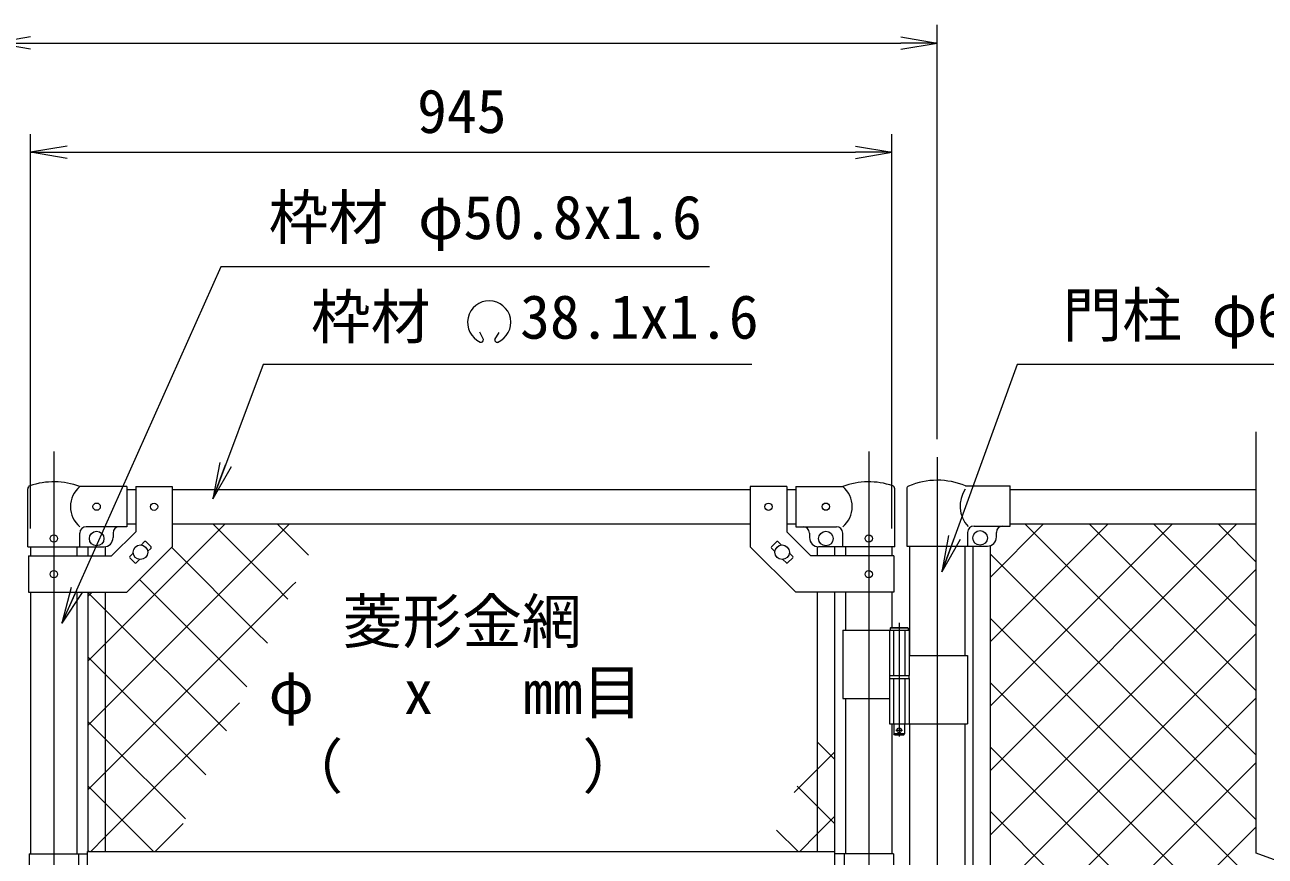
# Model space of a CAD drawing. Units: millimetres, scale not verified. Extents: x -4200 to 4200, y -2970 to 2970.
# Drawn here: x -2585 to -1224, y 459 to 1371 of the extents above; entities that cross this region are included whole.
import ezdxf
from ezdxf.enums import TextEntityAlignment as Align

# ---------------------------------------------------------------- set-up
doc = ezdxf.new("R2010")
doc.units = ezdxf.units.MM
doc.header["$LTSCALE"] = 20
doc.linetypes.add('DASHED', pattern=[7.5, 6, -1.5])
doc.linetypes.add('USER1', pattern=[50.8, 31.75, -6.35, 6.35, -6.35])
for name, color, linetype, lineweight in [('0-1_D-BMK', 2, 'USER1', 13), ('0-2_D-STR1', 1, 'Continuous', 18), ('0-3_D-STR3', 3, 'Continuous', 13), ('0-4_D-STR-DIM', 7, 'Continuous', 9), ('0-5_0', 3, 'Continuous', 18), ('0-6_D-STR-TXT', 7, 'Continuous', 9), ('0-7_D-STR2', 7, 'Continuous', 9)]:
    doc.layers.add(name, color=color, linetype=linetype, lineweight=lineweight)
doc.styles.add('ＭＳ ゴシック', font='')
doc.styles.get('ＭＳ ゴシック').set_extended_font_data('MS Gothic')

# ---------------------------------------------------------------- blocks, each defined once
blk = doc.blocks.new('_Open')
at = {"layer": '0-5_0', "color": 7, "lineweight": 9}
blk.add_line((-20, 3.33), (0, 0), dxfattribs=at)
blk.add_lwpolyline([(-20, -3.33), (0, 0), (-20, 0)], dxfattribs=at)

msp = doc.modelspace()

# ---------------------------------------------------------------- linework, layer by layer
at = {"layer": '0-1_D-BMK'}
for p, q in [((-2553.4, 903.1), (-2553.4, -35.29)), ((-1659.2, 903.1), (-1659.2, -35.29)), ((-1584.05, 896.61), (-1584.05, -120.04)), ((-1625.78, 714.79), (-1625.78, 589.9)), ((-1629.4, 596.87), (-1622.15, 596.87))]:
    msp.add_line(p, q, dxfattribs=at)
at = {"layer": '0-2_D-STR1'}
for p, q in [((-2473.4, 861.37), (-2463.4, 861.37)), ((-2423.4, 861.37), (-1789.2, 861.37)), ((-1749.2, 861.37), (-1739.2, 861.37)), ((-1504.05, 861.37), (-1234.05, 861.37)), ((-2473.4, 823.37), (-2463.4, 823.37)), ((-2423.4, 823.37), (-1789.2, 823.37)), ((-1749.2, 823.37), (-1739.2, 823.37)), ((-1504.05, 823.37), (-1234.05, 823.37)), ((-2578.8, 798.37), (-2578.8, 788.32)), ((-2528, 798.37), (-2528, 788.32)), ((-1684.6, 798.37), (-1684.6, 788.32)), ((-1633.8, 798.37), (-1633.8, 788.32)), ((-1614.3, 799.07), (-1614.3, 678.87)), ((-1553.8, 799.07), (-1553.8, 678.87)), ((-2578.8, 748.32), (-2578.8, 461.37)), ((-2528, 748.32), (-2528, 461.37)), ((-1684.6, 748.32), (-1684.6, 706.87)), ((-1633.8, 748.32), (-1633.8, 709.87)), ((-1684.6, 631.87), (-1684.6, 461.37)), ((-1633.8, 603.87), (-1633.8, 461.37)), ((-1614.3, 603.87), (-1614.3, 446.87)), ((-1553.8, 603.87), (-1553.8, 446.87))]:
    msp.add_line(p, q, dxfattribs=at)
at = {"layer": '0-3_D-STR3'}
for p, q in [((-2581.95, 798.37), (-2581.95, 862.06)), ((-2473.4, 864.37), (-2524.85, 864.37)), ((-2473.4, 864.37), (-2473.4, 820.37)), ((-2463.4, 864.57), (-2463.4, 814.89)), ((-2463.4, 864.57), (-2423.4, 864.57)), ((-2423.4, 864.57), (-2423.4, 798.32)), ((-1789.2, 864.57), (-1789.2, 798.32)), ((-1749.2, 864.57), (-1789.2, 864.57)), ((-1749.2, 864.57), (-1749.2, 814.89)), ((-1739.2, 864.37), (-1687.75, 864.37)), ((-1739.2, 864.37), (-1739.2, 820.37)), ((-1630.65, 798.37), (-1630.65, 862.06)), ((-1617.45, 861.92), (-1617.45, 799.07)), ((-1552.91, 865.07), (-1504.05, 865.07)), ((-1504.05, 821.07), (-1504.05, 865.07)), ((-2473.4, 820.37), (-2517.85, 820.37)), ((-1739.2, 820.37), (-1694.75, 820.37)), ((-1543.65, 821.07), (-1504.05, 821.07)), ((-2524.85, 798.37), (-2524.85, 813.37)), ((-2489.96, 788.32), (-2463.4, 814.89)), ((-2488.4, 813.37), (-2488.4, 808.37)), ((-2457.52, 800.27), (-2453.8, 803.98)), ((-2452.39, 803.98), (-2446.73, 798.33)), ((-1760.21, 803.98), (-1765.86, 798.33)), ((-1755.08, 800.27), (-1758.79, 803.98)), ((-1722.63, 788.32), (-1749.2, 814.89)), ((-1724.2, 813.37), (-1724.2, 808.37)), ((-1687.75, 798.37), (-1687.75, 813.37)), ((-1550.65, 814.07), (-1550.65, 799.07)), ((-1519.05, 809.07), (-1519.05, 814.07)), ((-2581.95, 798.37), (-2524.85, 798.37)), ((-2524.85, 798.37), (-2498.4, 798.37)), ((-2515.9, 798.37), (-2515.9, 788.32)), ((-2496.9, 798.37), (-2496.9, 788.32)), ((-2470.06, 787.72), (-2466.35, 791.44)), ((-2450.44, 793.2), (-2446.73, 796.91)), ((-1762.15, 793.2), (-1765.86, 796.91)), ((-1742.53, 787.72), (-1746.24, 791.44)), ((-1715.7, 798.37), (-1715.7, 788.32)), ((-1687.75, 798.37), (-1714.2, 798.37)), ((-1696.7, 798.37), (-1696.7, 788.32)), ((-1630.65, 798.37), (-1687.75, 798.37)), ((-1617.45, 799.07), (-1529.05, 799.07)), ((-1544.7, 446.87), (-1544.7, 799.07)), ((-1525.7, 446.87), (-1525.7, 799.65)), ((-2581.1, 788.32), (-2489.96, 788.32)), ((-2581.1, 788.32), (-2581.1, 748.32)), ((-2470.06, 786.31), (-2464.41, 780.65)), ((-2462.99, 780.65), (-2459.28, 784.37)), ((-1749.6, 780.65), (-1753.32, 784.37)), ((-1742.53, 786.31), (-1748.19, 780.65)), ((-1631.5, 788.32), (-1722.63, 788.32)), ((-1631.5, 788.32), (-1631.5, 748.32)), ((-2515.9, 748.32), (-2515.9, 463.87)), ((-2496.9, 748.32), (-2496.9, 463.87)), ((-1715.7, 748.32), (-1715.7, 463.87)), ((-1696.7, 748.32), (-1696.7, 463.87)), ((-1615.78, 708.87), (-1635.78, 708.87)), ((-1634.78, 709.87), (-1616.78, 709.87)), ((-1615.78, 708.87), (-1616.78, 709.87)), ((-1615.78, 708.87), (-1615.78, 706.87)), ((-1687.75, 706.87), (-1687.75, 631.87)), ((-1687.75, 706.87), (-1614.98, 706.87)), ((-1636.58, 706.87), (-1636.58, 656.87)), ((-1614.98, 706.87), (-1614.98, 656.87)), ((-1614.98, 678.87), (-1550.75, 678.87)), ((-1550.75, 678.87), (-1550.75, 603.87)), ((-1636.58, 656.87), (-1614.98, 656.87)), ((-1636.58, 653.87), (-1614.98, 653.87)), ((-1636.58, 653.87), (-1636.58, 603.87)), ((-1636.28, 656.87), (-1636.28, 653.87)), ((-1636.28, 653.87), (-1615.28, 653.87)), ((-1615.28, 656.87), (-1615.28, 653.87)), ((-1614.98, 653.87), (-1614.98, 603.87)), ((-1687.75, 631.87), (-1636.8, 631.87)), ((-1636.58, 603.87), (-1550.75, 603.87)), ((-1631.78, 603.87), (-1631.78, 592.87)), ((-1630.78, 591.87), (-1631.78, 592.87)), ((-1630.78, 591.87), (-1620.78, 591.87)), ((-1620.78, 591.87), (-1619.78, 592.87)), ((-2516.3, 463.87), (-1696.3, 463.87)), ((-2516.3, 442.87), (-2516.3, 463.87)), ((-1696.3, 408.87), (-1696.3, 463.87)), ((-2580.4, 461.37), (-2580.4, 442.87)), ((-2580.4, 461.37), (-2516.3, 461.37)), ((-2526.4, 461.37), (-2526.4, 442.87)), ((-1632.2, 461.37), (-1696.3, 461.37)), ((-1686.2, 461.37), (-1686.2, 411.37)), ((-1632.2, 461.37), (-1632.2, 411.37))]:
    msp.add_line(p, q, dxfattribs=at)
at = {"layer": '0-3_D-STR3', "linetype": 'DASHED'}
for p, q in [((-1632.08, 706.87), (-1632.08, 656.87)), ((-1619.48, 706.87), (-1619.48, 656.87)), ((-1632.08, 653.87), (-1632.08, 603.87)), ((-1619.48, 653.87), (-1619.48, 603.87))]:
    msp.add_line(p, q, dxfattribs=at)
at = {"layer": '0-3_D-STR3'}
for points in [[(-2581.1, 748.32), (-2473.4, 748.32), (-2423.4, 798.32)], [(-1631.5, 748.32), (-1739.2, 748.32), (-1789.2, 798.32)], [(-1634.78, 709.87), (-1635.78, 708.87), (-1635.78, 706.87)], [(-1619.78, 603.87), (-1619.78, 592.87), (-1631.78, 592.87)]]:
    msp.add_lwpolyline(points, dxfattribs=at)
for centre, radius in [((-2506.4, 842.37), 4), ((-2443.4, 842.32), 4), ((-1769.2, 842.32), 4), ((-1706.2, 842.37), 4), ((-2553.4, 807.37), 4), ((-2506.4, 807.37), 8), ((-1706.2, 807.37), 8), ((-1659.2, 807.37), 4), ((-1537.05, 808.07), 8), ((-2458.4, 792.32), 8), ((-1754.2, 792.32), 8), ((-2553.4, 768.32), 4), ((-1659.2, 768.32), 4), ((-1625.78, 596.87), 2.5)]:
    msp.add_circle(centre, radius, dxfattribs=at)
for centre, radius, start, end in [((-1584.05, 791.37), 80, 67.09875, 113.10629), ((-2578.65, 862.06), 3.3, 109.22051, 180), ((-2553.4, 789.64), 80, 69.0916, 109.22051), ((-2506.65, 842.37), 28.55, 129.59418, 230.40582), ((-1659.2, 789.64), 80, 70.77949, 110.9084), ((-1705.94, 842.37), 28.55, 309.59418, 50.40582), ((-1633.95, 862.06), 3.3, 0, 70.77949), ((-1614.15, 861.92), 3.3, 113.10629, 180), ((-1525.52, 843.12), 33.4, 146.35914, 222.2959), ((-2517.85, 813.37), 7, 90, 180), ((-2481.4, 813.37), 7, 90, 180), ((-1731.2, 813.37), 7, 0, 90), ((-1694.75, 813.37), 7, 0, 90), ((-1543.65, 814.07), 7, 90, 180), ((-1512.05, 814.07), 7, 90, 180), ((-2498.4, 808.37), 10, 270, 0), ((-2453.09, 803.28), 1, 45, 135), ((-1759.5, 803.28), 1, 45, 135), ((-1714.2, 808.37), 10, 180, 270), ((-1529.05, 809.07), 10, 270, 0), ((-2447.44, 797.62), 1, 315, 45), ((-1765.16, 797.62), 1, 135, 225), ((-2469.36, 787.01), 1, 135, 225), ((-2463.7, 781.36), 1, 225, 315), ((-1748.89, 781.36), 1, 225, 315), ((-1743.24, 787.01), 1, 315, 45)]:
    msp.add_arc(centre, radius, start, end, dxfattribs=at)
at = {"layer": '0-4_D-STR-DIM'}
for p, q in [((-1584.05, 916.61), (-1584.05, 1371.37)), ((-2579.05, 1351.37), (-1624.05, 1351.37)), ((-2578.8, 818.37), (-2578.8, 1251.37)), ((-1633.8, 818.37), (-1633.8, 1251.37)), ((-2538.8, 1231.37), (-1673.8, 1231.37)), ((-1234.05, 462.02), (-1234.05, 924.37)), ((-1198.81, 449.19), (-1234.05, 462.02))]:
    msp.add_line(p, q, dxfattribs=at)
at = {"layer": '0-6_D-STR-TXT'}
for p, q in [((-2082.01, 1025.75), (-2085.84, 1033.96)), ((-2069.42, 1025.74), (-2064.9, 1033.58))]:
    msp.add_line(p, q, dxfattribs=at)
for points in [[(-1833.88, 1105.49), (-2370.08, 1105.49), (-2543.76, 716.15)], [(-1787.47, 998.46), (-2323.67, 998.46), (-2378.23, 852.8)], [(-963.15, 998.46), (-1496.31, 998.46), (-1578.24, 772.73)]]:
    msp.add_lwpolyline(points, dxfattribs=at)
for centre, radius, start, end in [((-2075.72, 1044.63), 23.75, 292.92895, 245.65759), ((-2084.47, 1025.29), 2.5, 245.55066, 10.6575), ((-2066.97, 1025.28), 2.5, 169.34241, 276.63708)]:
    msp.add_arc(centre, radius, start, end, dxfattribs=at)
at = {"layer": '0-7_D-STR2'}
for p, q in [((-2496.9, 691.89), (-2365.42, 823.37)), ((-2496.9, 621.18), (-2294.71, 823.37)), ((-2274.1, 789.09), (-2308.38, 823.37)), ((-1525.7, 764.96), (-1467.29, 823.37)), ((-1525.7, 694.25), (-1396.58, 823.37)), ((-1525.7, 623.54), (-1325.87, 823.37)), ((-1525.7, 552.83), (-1255.16, 823.37)), ((-1234.05, 569.43), (-1487.99, 823.37)), ((-1234.05, 640.14), (-1417.27, 823.37)), ((-1234.05, 710.85), (-1346.56, 823.37)), ((-1234.05, 781.56), (-1275.85, 823.37)), ((-1234.05, 498.72), (-1525.7, 790.37)), ((-2341.57, 644.42), (-2459.43, 762.28)), ((-1525.7, 482.12), (-1234.05, 773.77)), ((-2515.9, 743.6), (-2511.18, 748.32)), ((-2496.9, 729.04), (-2515.9, 748.04)), ((-2364.05, 596.19), (-2496.9, 729.04)), ((-2515.9, 672.89), (-2496.9, 691.89)), ((-2496.9, 658.33), (-2515.9, 677.33)), ((-2386.54, 547.97), (-2496.9, 658.33)), ((-1313.12, 436.37), (-1525.7, 648.95)), ((-1430.03, 436.37), (-1234.05, 632.35)), ((-2515.9, 602.18), (-2496.9, 621.18)), ((-2496.9, 587.62), (-2515.9, 606.62)), ((-2409.03, 499.75), (-2496.9, 587.62)), ((-1696.7, 565.23), (-1715.26, 583.8)), ((-1383.83, 436.37), (-1525.7, 578.24)), ((-1359.32, 436.37), (-1234.05, 561.64)), ((-1454.54, 436.37), (-1525.7, 507.52)), ((-2442.08, 463.87), (-2411.5, 494.45)), ((-1288.61, 436.37), (-1234.05, 490.93)), ((-1736.75, 463.87), (-1760.24, 487.35)), ((-2514.57, 463.87), (-2515.9, 465.19))]:
    msp.add_line(p, q, dxfattribs=at)
for points in [[(-2296.59, 740.86), (-2311.4, 755.68), (-2379.09, 823.37)], [(-2319.08, 692.64), (-2331.55, 705.11), (-2424.08, 797.64)], [(-2515.9, 531.47), (-2496.9, 550.47), (-2331.55, 715.82), (-2291.69, 755.68), (-2287.93, 759.44)], [(-1240.18, 434.14), (-1242.41, 436.37), (-1525.7, 719.66)], [(-1502.05, 435.06), (-1500.74, 436.37), (-1234.05, 703.06)], [(-2512.79, 463.87), (-2496.9, 479.76), (-2349.71, 626.94)], [(-1741.05, 528.5), (-1715.7, 553.85), (-1696.7, 572.85)], [(-2443.86, 463.87), (-2496.9, 516.91), (-2515.9, 535.91)], [(-1696.7, 494.52), (-1715.7, 513.52), (-1737.75, 535.58)], [(-1734.97, 463.87), (-1715.7, 483.14), (-1696.7, 502.14)]]:
    msp.add_lwpolyline(points, dxfattribs=at)

# ---------------------------------------------------------------- block references
at = {"layer": '0-4_D-STR-DIM', "xscale": 2, "yscale": 2, "rotation": 180}
for p in [(-2619.05, 1351.37), (-2578.8, 1231.37)]:
    msp.add_blockref('_Open', p, dxfattribs=at)
at = {"layer": '0-4_D-STR-DIM', "xscale": 2, "yscale": 2}
for p in [(-1584.05, 1351.37), (-1633.8, 1231.37)]:
    msp.add_blockref('_Open', p, dxfattribs=at)
at = {"layer": '0-6_D-STR-TXT', "xscale": 2, "yscale": 2}
for p, rotation in [((-2378.93, 850.93), 249.46512), ((-1578.92, 770.85), 250.05227), ((-2544.57, 714.32), 245.95896)]:
    msp.add_blockref('_Open', p, dxfattribs=dict(at, rotation=rotation))

# ---------------------------------------------------------------- texts
at = {"layer": '0-4_D-STR-DIM', "style": 'ＭＳ ゴシック'}
msp.add_text('945', height=48.09, dxfattribs=at).set_placement((-2154.77, 1238.12), align=Align.BOTTOM_LEFT)
at = {"layer": '0-6_D-STR-TXT', "style": 'ＭＳ ゴシック'}
for s, p in [('枠材 φ50.8x1.6', (-2317.63, 1121.63)), ('枠材 \u300038.1x1.6', (-2271.22, 1012.32)), ('門柱 φ60.5x2.3', (-1446.65, 1014.35)), ('菱形金網', (-2236.5, 678.07)), ('φ\u3000 x\u3000 mm目', (-2317.71, 600.49)), ('（\u3000\u3000\u3000\u3000）', (-2301.47, 518.84))]:
    msp.add_text(s, height=48.09, dxfattribs=at).set_placement(p, align=Align.BOTTOM_LEFT)

doc.saveas('drawing.dxf')
